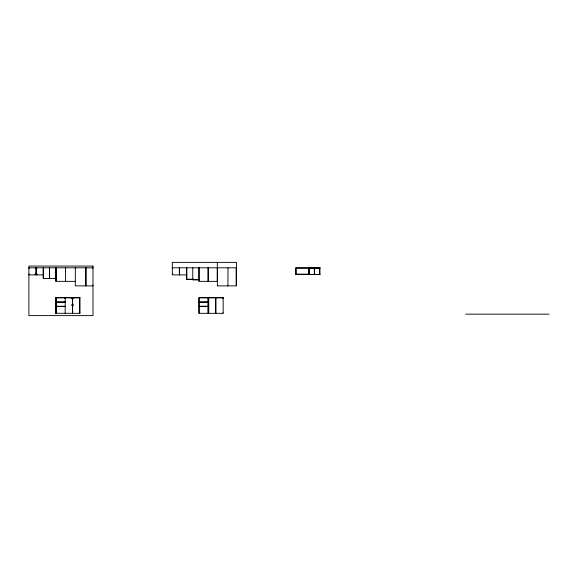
<?xml version="1.0" encoding="UTF-8"?>
<svg xmlns="http://www.w3.org/2000/svg" width="578" height="578" viewBox="0 0 578 578"><rect width="100%" height="100%" fill="white"/><g stroke="black" fill="none" stroke-linecap="round" stroke-linejoin="round"><path stroke-width="0.87" d="M28.9 267.802L92.993 267.802M172.309 267.802L236.51 267.802M308.941 267.925L314.302 267.925L314.302 274.471L308.941 274.471M319.909 267.925L314.468 267.925L314.468 274.471L319.909 274.471M28.9 268.178L29.276 268.178M35.193 268.178L36.992 268.178M92.617 268.178L92.993 268.178M172.309 268.178L172.685 268.178M236.51 268.178L236.135 268.178L236.135 285.185L236.51 285.185M295.77 268.178L319.945 268.178M28.9 274.138L29.276 274.138M35.193 274.138L36.992 274.138M172.309 274.138L172.685 274.138M295.77 274.138L309.273 274.138L309.273 268.178M319.945 274.138L319.569 274.138L319.569 268.178M35.193 274.514L36.992 274.514M28.943 274.89L43.242 274.89L43.242 267.845M43.285 277.772L43.661 277.772M55.791 277.772L55.416 277.772L55.416 268.178L56.16 268.178L56.16 280.648L55.791 280.648M55.748 278.48L43.321 278.48L43.321 267.845M186.484 279.21L193.63 279.21M198.991 279.586L186.484 279.586L186.484 267.802M75.234 281.356L55.828 281.356L55.828 267.845M92.617 285.185L92.993 285.185M217.335 285.705L217.711 285.705M92.95 285.893L75.321 285.893L75.321 267.845M79.923 297.894L55.828 297.894L55.828 301.853L65.126 301.853M223.13 297.894L199.034 297.894L199.034 301.853L208.326 301.853M71.686 298.313L73.442 298.313M71.686 298.689L73.442 298.689M65.126 302.272L55.828 302.272L55.828 306.232L65.126 306.232M208.326 302.272L199.034 302.272L199.034 306.232L208.326 306.232M71.686 304.837L73.442 304.837M71.686 305.213L73.442 305.213M65.126 306.607L55.828 306.607L55.828 313.283L79.966 313.327L79.966 297.475L55.791 297.475L55.791 313.327M208.326 306.607L199.034 306.607L199.034 313.283M55.791 312.951L56.16 312.951L56.16 297.475M79.966 312.951L79.591 312.951L79.591 297.475M222.797 312.951L223.166 312.951M465.724 314.157L549.1 314.157M308.898 267.802L308.898 274.514M308.522 268.178L308.522 274.138M296.146 268.178L296.146 274.138M228.007 267.845L227.92 285.893M222.797 297.475L222.797 298.313M217.335 262.383L217.371 285.893L236.467 285.893L236.51 262.383L172.309 262.383L172.352 274.89L186.441 274.89L186.441 267.845M217.292 267.845L217.292 281.356L199.034 281.356L199.034 267.845M215.811 297.894L215.811 313.283M215.731 297.894L215.731 313.283M208.745 297.475L208.745 312.951L207.993 312.951L207.993 297.475M208.412 297.894L208.412 313.283M208.369 297.475L208.369 313.327M208.203 267.845L208.203 281.356M208.123 267.845L208.123 281.356M199.367 297.475L199.367 298.313M199.367 301.853L199.367 302.684M198.948 267.845L198.948 279.918L192.777 279.918L192.777 267.845M198.991 280.648L198.991 281.024M186.86 267.802L186.86 279.21M179.44 267.845L179.44 274.89M179.353 267.845L179.353 274.89M85.949 267.845L85.949 285.893M85.862 267.845L85.862 285.893M72.611 297.894L72.611 313.283M72.525 297.894L72.525 313.283M65.574 267.845L65.487 281.356M65.545 297.475L65.545 298.313M65.213 297.894L65.169 313.327M64.794 297.475L64.794 298.313M64.794 301.853L64.794 302.684M55.791 267.802L55.791 281.024M49.578 267.845L49.578 278.48M49.491 267.845L49.491 278.48M43.285 275.15L43.285 278.141M36.132 267.845L36.132 274.89M36.053 267.845L36.053 274.89M92.993 266.075L28.9 266.075L28.9 315.617L92.993 315.617L92.993 266.075M319.945 267.802L295.77 267.802L295.77 274.514L319.945 274.514L319.945 267.802M223.166 297.475L198.991 297.475L198.991 313.327L223.166 313.327L223.166 297.475"/></g></svg>
